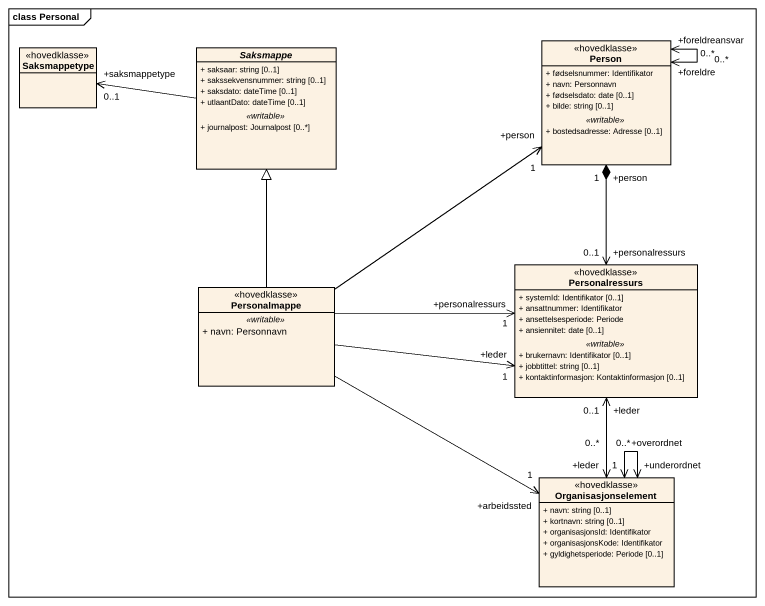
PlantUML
@startuml
mainframe class Personal
hide circle
hide empty members
skinparam classAttributeIconSize 0
class Saksmappetype <<hovedklasse>>
abstract class Saksmappe {
  + saksaar: string [0..1]
  + sakssekvensnummer: string [0..1]
  + saksdato: dateTime [0..1]
  + utlaantDato: dateTime [0..1]
  .. <<writable>> ..
  + journalpost: Journalpost [0..*]
}
class "Person" as Person_ <<hovedklasse>> {
  + fødselsnummer: Identifikator
  + navn: Personnavn
  + fødselsdato: date [0..1]
  + bilde: string [0..1]
  .. <<writable>> ..
  + bostedsadresse: Adresse [0..1]
}
class Personalressurs <<hovedklasse>> {
  + systemId: Identifikator [0..1]
  + ansattnummer: Identifikator
  + ansettelsesperiode: Periode
  + ansiennitet: date [0..1]
  .. <<writable>> ..
  + brukernavn: Identifikator [0..1]
  + jobbtittel: string [0..1]
  + kontaktinformasjon: Kontaktinformasjon [0..1]
}
class Personalmappe <<hovedklasse>> {
  .. <<writable>> ..
  + navn: Personnavn
}
class Organisasjonselement <<hovedklasse>> {
  + navn: string [0..1]
  + kortnavn: string [0..1]
  + organisasjonsId: Identifikator
  + organisasjonsKode: Identifikator
  + gyldighetsperiode: Periode [0..1]
}
Saksmappe -left-> "+saksmappetype\n0..1" Saksmappetype
Person_ "+foreldre\n0..*" <--> "+foreldreansvar\n0..*" Person_
Person_ "+person\n1" *--> "+personalressurs\n0..1" Personalressurs
Personalmappe -up-|> Saksmappe
Personalmappe -up-> "+person\n1" Person_
Personalmappe -right-> "+leder\n1" Personalressurs
Personalmappe -right-> "+personalressurs\n1" Personalressurs
Personalmappe -right-> "+arbeidssted\n1" Organisasjonselement
Organisasjonselement "+leder\n0..*" <-up-> "+leder\n0..1" Personalressurs
Organisasjonselement "+underordnet\n0..*" <--> "+overordnet\n1" Organisasjonselement
@enduml
